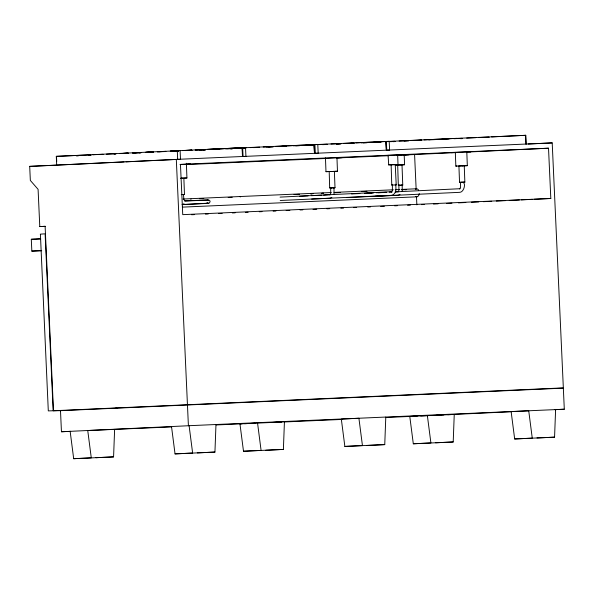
<?xml version="1.0" encoding="UTF-8"?>
<svg xmlns="http://www.w3.org/2000/svg" width="594" height="594" viewBox="0 0 594 594"><rect width="100%" height="100%" fill="white"/><g stroke="black" fill="none" stroke-linecap="round" stroke-linejoin="round"><path stroke-width="0.89" d="M95.99 457.714L113.58 456.883L114.62 429.343M197.342 452.903L214.939 452.071L215.978 424.532M283.39 449.42L284.429 421.881L239.961 423.901L243.495 451.24L283.39 449.42L265.8 450.259M367.159 445.448L384.749 444.609L385.788 417.07M435.617 442.797L453.207 441.966L454.247 414.426L420.686 415.971M536.969 437.986L554.566 437.154L555.605 409.615M334.006 194.409L334.006 187.756L330.672 187.904L330.747 193.406L329.737 194.869L330.205 194.632L323.559 195.136M402.19 191.409L402.212 185.135L401.811 185.135M40.273 234.155L45.114 233.821L53.156 410.773L48.3 410.892L40.414 234.415M331.831 197.542L329.804 198.262L311.642 199.072M400.022 194.55L397.987 195.263L375.111 196.295M207.492 200.26L209.199 200.178L209.853 200.772L210.12 201.611L209.333 203.111L182.002 204.648M41.677 250.683L31.838 251.106L31.296 239.278L40.682 238.825M31.838 251.106L41.224 250.646M186.375 163.268L186.932 177.977L180.977 178.222M388.082 155.234L388.706 164.842M395.24 164.605L396.213 184.89L394.394 184.972L391.773 185.053L391.127 164.761M395.448 164.605L394.186 164.664M397.653 154.878L398.01 164.508L388.446 164.865M402.004 164.828L402.762 185.113L399.257 185.269L398.322 185.276L397.683 164.983M404.202 155.101L404.566 164.731L400.185 164.909M325.46 157.885L325.98 171.673L329.522 171.532M334.385 171.362L335.001 187.719L331.445 187.867L329.677 187.912L329.202 171.547M336.947 157.455L337.466 171.25L332.209 171.458M455.323 152.302L455.836 166.09L456.838 166.03M462.726 165.852L464.248 165.778L464.857 182.135L459.533 182.336L458.917 165.978L459.377 165.949M466.802 151.871L467.322 165.667L462.065 165.882M182.336 178.17L183.858 178.096L184.474 194.453L181.593 194.58M329.677 187.912L331.192 187.838M391.773 185.053L392.159 185.031M398.322 185.276L399.584 185.217M402.762 185.113L398.878 185.291L398.938 190.407L397.921 191.877L398.396 191.639L395.233 191.988M459.533 182.336L460.461 182.284M395.255 165.073L397.72 164.954M401.878 164.835L400.735 164.887M334.244 171.369L332.87 171.436M183.115 194.542L183.487 194.528L183.895 199.636L185.038 201.002L184.548 200.809L208.338 199.992L185.528 201.084M333.628 187.778L334.006 187.756M401.834 185.157L402.212 185.135M395.767 191.847L460.046 188.714L459.578 188.944L460.588 187.481L460.528 182.358C467.084 179.923 464.56 192.367 459.645 192.337L347.119 197.55M463.491 182.232L463.862 182.21M124.109 161.932L56.697 165.132L56.296 156.356L242.27 147.758L242.671 156.534M119.698 153.564L128 153.17M132.611 152.955L140.912 152.561M145.523 152.339L152.903 151.99M157.514 151.774L165.815 151.373M170.426 151.158L178.727 150.765M182.417 150.586L191.639 150.148M195.329 149.978L205.479 149.495M207.321 149.406L239.605 147.876M128.156 153.17L119.884 153.564M132.38 152.97L140.689 152.576M145.307 152.361L153.089 151.99M157.313 151.789L165.622 151.396M170.24 151.173L178.943 150.765M182.64 150.586L191.869 150.148M195.174 149.992L205.427 149.51M207.573 149.406L314.115 144.602L314.508 153.378L313.884 144.602M114.107 154.158L115.882 154.069M176.648 151.188L178.43 151.099M200.408 150L205.665 149.755M213.098 149.384L219 149.116M225.282 148.812L232.848 148.455M238.246 148.196L245.775 147.847M250.282 147.624L259.63 147.186M263.201 147.022L273.359 146.54M275.282 146.436L286.939 145.901M288.135 145.834L385.974 141.446L386.375 150.223L385.751 141.446M203.534 149.992L205.353 149.903M230.524 148.797L232.299 148.715M268.696 147.008L273.314 146.792M280.702 146.443L286.635 146.161M293.443 145.827L300.096 145.523M305.873 145.255L313.417 144.891M318.443 144.639L327.264 144.231M330.962 144.06L341.119 143.577M343.443 143.458L354.046 142.961M355.895 142.872L525.764 135.306L526.158 144.082M336.404 144.045L341.015 143.822M348.396 143.473L353.927 143.206M361.308 142.857L367.76 142.553M373.581 142.285L380.962 141.936M386.211 141.676L394.802 141.275M399.123 141.068L408.635 140.622M411.115 140.496L421.547 140.006M424.027 139.88L456.6 138.343M393.087 141.676L395.084 141.572M404.113 141.068L408.724 140.852M416.104 140.503L421.636 140.236M428.801 139.909L435.469 139.583M441.728 139.293L449.116 138.944M453.92 138.706L462.221 138.313M466.661 138.112L475.898 137.674M478.823 137.526L488.973 137.043M491.594 136.924L525.764 135.306M419.913 140.481L421.733 140.392M460.602 138.699L462.377 138.617M487.191 137.526L489.011 137.444M29.7 166.365L176.307 159.4L552.205 142.894L563.335 387.889L53.49 410.751L45.114 226.314L39.783 226.574L38.09 189.345L30.339 180.442L29.7 166.365L49.146 165.511M125.958 161.843L180.502 159.259L180.101 150.482L177.272 150.609L177.673 159.392M528.237 144.03L552.205 142.894M185.922 164.293L190.444 164.07L179.96 164.531M337.021 157.878L342.285 157.618L322.884 158.501L325.49 158.398M466.312 151.975L470.834 151.752L469.795 151.797M403.913 154.937L409.177 154.678L396.874 155.227M403.452 155.049L456.147 152.591M466.312 152.109L548.522 148.203L550.809 198.478L534.177 199.272M199.376 198.693L203.415 198.507M232.224 197.267L228.185 197.46A1.388 1.062 87.3 0 1 228.549 197.446M294 194.55L299.51 194.29M311.353 193.807L313.194 193.718M321.451 193.325L323.284 193.243M334.764 192.775L340.273 192.515M361.479 191.587L366.988 191.32M402.064 189.79L406.103 189.605M280.071 197.104L391.854 191.706L391.387 191.944L392.396 190.481L392.367 184.326M299.658 196.243L308.071 195.842M351.566 193.948L359.853 193.555M364.464 193.332L373.671 192.894M376.433 192.768L386.56 192.285M389.322 192.152L392.085 192.025M366.55 193.302L372.104 193.043M280.227 200.49L391.453 195.337C396.599 194.572 396.168 188.001 395.626 184.177M421.48 204.618L424.25 204.484M433.494 204.046L438.112 203.831M446.421 203.438L451.967 203.17M458.434 202.866L465.822 202.517M471.361 202.25L478.757 201.901M483.375 201.678L491.684 201.284M496.309 201.069L505.546 200.631M509.236 200.453L519.401 199.97M521.25 199.881L532.335 199.354M555.034 409.66L564.3 409.214L563.342 388.142L60.499 410.677L61.449 431.749L189.1 425.712L192.627 453.051L175.037 453.883L171.51 426.544M272.394 422.453L281.653 422.015M436.649 415.258L443.837 414.931M447.765 414.731L511.486 411.724M515.191 411.545L517.968 411.419M70.151 431.355L73.678 458.694L91.276 457.863L87.741 430.524L171.629 426.915M243.495 451.24L261.085 450.401L257.558 423.062M344.854 446.428L362.444 445.589L358.91 418.25L341.32 419.089L344.854 446.428L384.749 444.609M413.305 443.777L430.902 442.946L427.368 415.607L409.778 416.439L413.305 443.777L453.207 441.966M514.664 438.966L532.254 438.134L528.727 410.796L511.137 411.627L514.664 438.966L554.566 437.154M386.122 141.439L389.196 141.298L389.597 150.074L386.761 150.208L386.367 141.424M190.273 150.475L191.706 150.408M139.063 152.977L140.867 152.888M217.426 149.406L219.275 149.317M76.507 155.94L78.311 155.858M467.441 151.901L451.433 152.636L454.826 152.495M396.844 155.034L403.935 154.692L384.533 155.576L387.934 155.435M389.278 164.813L392.486 164.731M181.252 194.624L183.487 194.528M321.837 195.218L311.494 195.686M385.989 192.404L378.385 192.746M56.296 156.356L90.719 154.848M93.013 154.737L103.133 154.292M106.445 154.158L115.696 153.749M128.378 153.193L121.688 153.482M133.598 152.955L140.392 152.665M146.02 152.331L153.371 152.012M158.888 151.767L165.756 151.544M171.911 151.188L178.623 150.98M185.528 150.601L191.966 150.312M199.317 149.992L205.19 149.814M213.261 149.376L218.963 149.213M226.611 148.797L232.781 148.597M239.724 148.21L246.057 147.936M253.467 147.616L259.645 147.416M266.58 147.03L273.069 146.748M280.331 146.436L286.961 146.139M295.767 145.834L299.673 145.671M309.623 145.226L313.498 145.062M322.549 144.654L327.324 144.453M336.538 144.045L340.384 143.874M349.621 143.466L354.046 143.28M363.261 142.872L367.166 142.694M377.079 142.27L381.021 142.085M390.258 141.684L394.876 141.476M230.836 148.775L232.403 148.708M151.388 152.368L153.2 152.294M88.862 155.338L91.045 155.234M50.995 165.429L56.549 165.184M548.522 148.203L180.457 164.375L182.737 214.649L550.809 198.478M186.509 164.583L325.579 158.472M336.701 157.982L388.625 155.702M331.244 187.882L330.672 187.904M398.945 185.283L399.45 185.261M183.004 199.035L331.259 192.523M334.036 192.404L393.339 189.798M395.188 189.716L399.821 189.516M401.678 189.434L416.505 188.781M182.44 207.128L416.869 196.829M191.572 214.731L194.349 214.612M205.479 214.122L208.256 214.003M218.458 213.55L222.163 213.387M232.365 212.942L235.15 212.823M245.344 212.37L248.129 212.251M259.251 211.761L262.036 211.635M273.158 211.152L275.943 211.026M286.137 210.58L289.85 210.417M300.044 209.972L302.829 209.845M313.023 209.4L316.736 209.237M326.93 208.791L329.715 208.665M340.837 208.175L343.622 208.056M353.816 207.61L356.6 207.484M367.723 206.994L370.508 206.875M380.702 206.422L384.415 206.267M394.609 205.814L397.393 205.695M407.595 205.242L410.372 205.123M39.783 226.574L45.337 226.329M36.048 239.078L40.288 238.892M35.432 239.107L31.296 239.278M53.156 410.773L60.855 410.662M115.125 408.278L116.973 408.197M564.3 409.214L188.402 425.727L176.307 159.4M61.449 431.749L70.708 431.348M216.075 424.962L241.996 423.819M244.594 423.693L254.96 423.255M284.585 421.955L341.988 419.431M385.506 417.523L417.188 416.112M175.037 453.883L214.939 452.071M73.678 458.694L113.58 456.883M392.842 164.738L394.097 164.687M399.398 164.961L400.646 164.909M462.622 165.882L455.836 166.09M331.266 171.518L332.766 171.466M180.732 178.252L182.232 178.193M399.599 164.932L395.448 165.087M461.367 165.904L458.954 165.978M331.511 171.488L325.98 171.673M399.034 164.954L397.557 164.991M330.828 171.51L329.061 171.562M333.234 187.763L335.001 187.719M395.953 164.553L398.01 164.508M402.502 164.776L404.566 164.731M464.85 165.719L467.322 165.667M334.994 171.302L337.466 171.25M184.459 178.037L186.932 177.977M463.714 182.158L464.857 182.135M395.255 184.912L396.213 184.89M183.323 194.476L184.474 194.453M183.197 203.853L185.276 204.388L208.487 203.378L206.979 202.599M525.579 135.306L525.972 144.09M414.582 154.566L416.156 189.3M416.491 196.614L416.862 204.841M242.085 147.758L242.478 156.541M56.489 156.348L56.727 161.62M240.117 196.896A1.388 1.062 87.3 0 1 240.481 196.874M202.71 198.7A1.388 1.062 87.3 0 1 203.772 198.656M190.778 199.265A1.388 1.062 87.3 0 1 191.119 199.087M405.398 189.798A1.388 1.062 87.3 0 1 406.452 189.753M310.647 194A1.388 1.062 87.3 0 1 311.709 193.956M322.579 193.436A1.388 1.062 87.3 0 1 323.641 193.392M415.392 189.234A4.032 2.614 87.5 0 1 418.614 190.199M419.267 193.585A4.032 2.614 87.5 0 1 415.718 196.488M245.53 147.609L242.664 147.735L243.057 156.519L245.931 156.385L245.53 147.609M317.783 144.431L314.917 144.565L315.317 153.341L318.184 153.215L317.783 144.431"/></g></svg>
